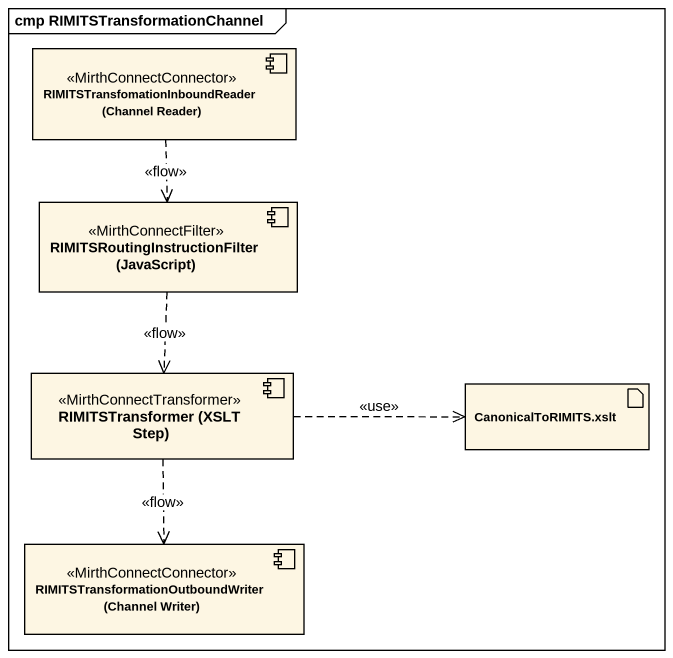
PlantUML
@startuml
mainframe cmp RIMITSTransformationChannel
component "RIMITSTransfomationInboundReader (Channel Reader)" as RIMITSTransfomationInboundRe <<MirthConnectConnector>>
component "RIMITSRoutingInstructionFilter (JavaScript)" as RIMITSRoutingInstructionFilt <<MirthConnectFilter>>
component "RIMITSTransformer (XSLT Step)" as RIMITSTransformer_XSLT_Step <<MirthConnectTransformer>>
artifact "CanonicalToRIMITS.xslt" as CanonicalToRIMITS_xslt
component "RIMITSTransformationOutboundWriter (Channel Writer)" as RIMITSTransformationOutbound <<MirthConnectConnector>>
RIMITSTransfomationInboundRe ..> RIMITSRoutingInstructionFilt : <<flow>>
RIMITSRoutingInstructionFilt ..> RIMITSTransformer_XSLT_Step : <<flow>>
RIMITSTransformer_XSLT_Step .right.> CanonicalToRIMITS_xslt : <<use>>
RIMITSTransformer_XSLT_Step ..> RIMITSTransformationOutbound : <<flow>>
@enduml
